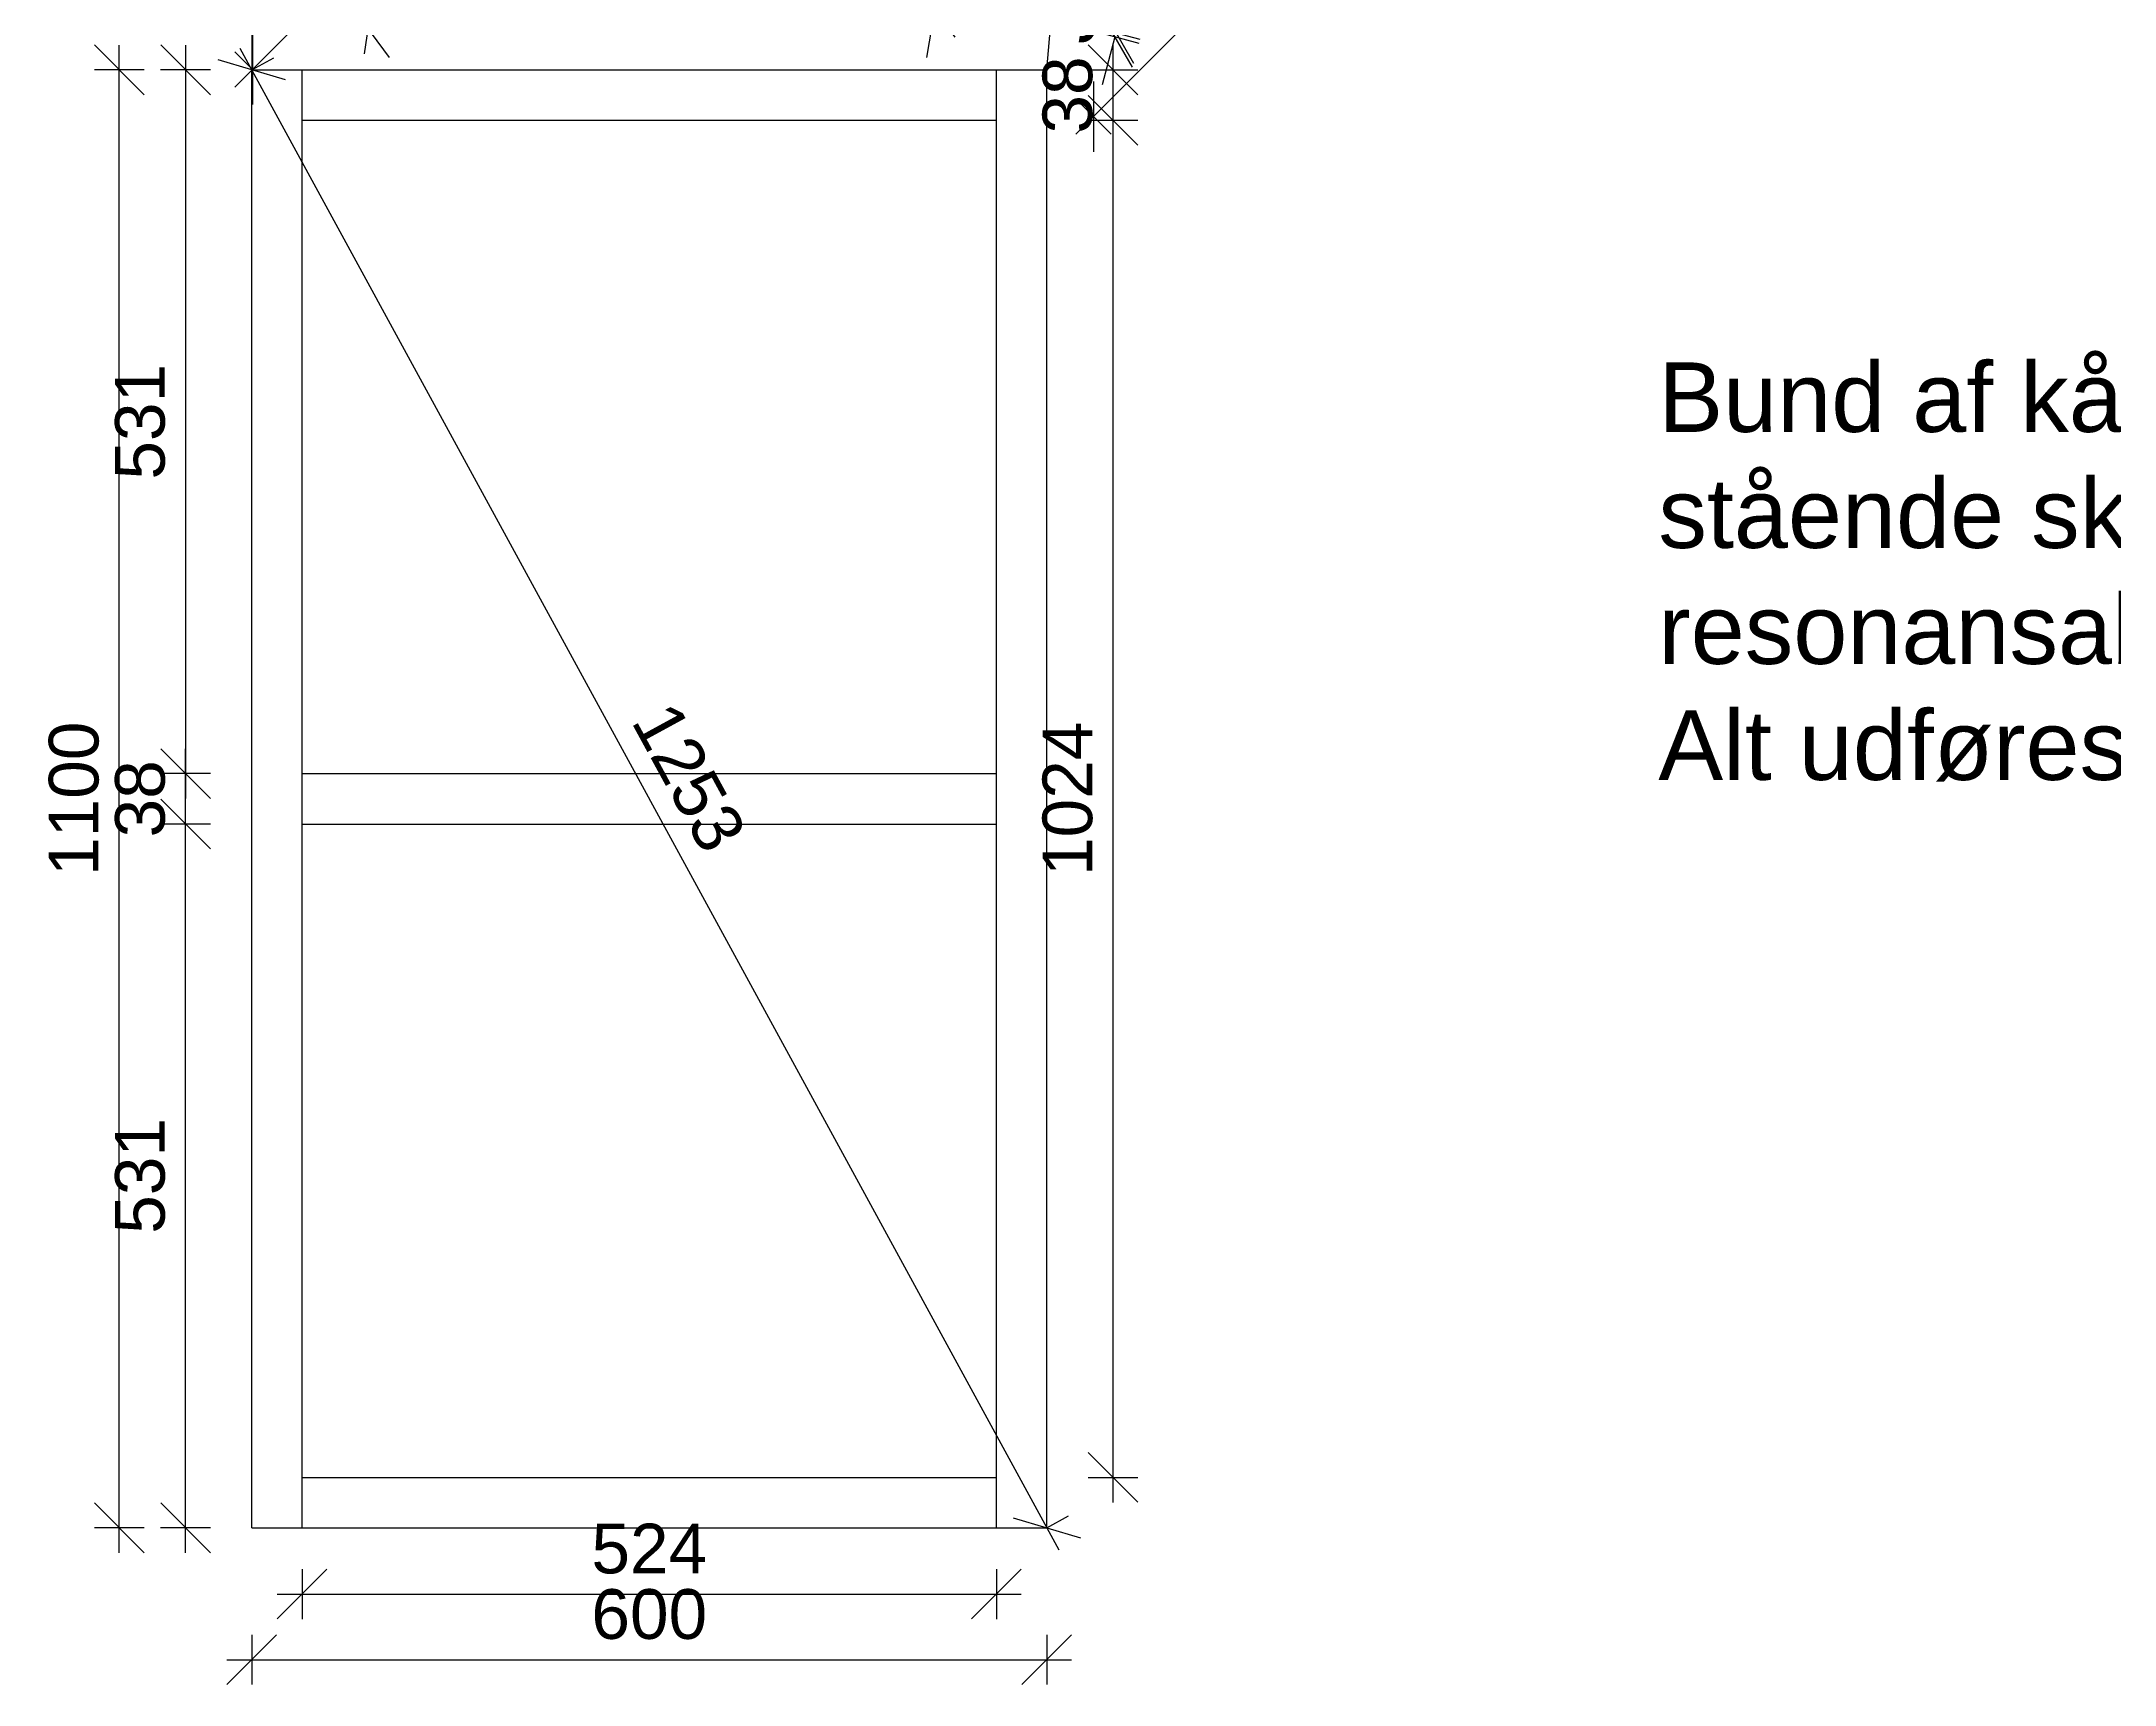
# Model space of a CAD drawing. Header units: millimetres. Extents: x -96270 to 80902, y -48795 to -34727.
# Drawn here: x 58386 to 59950, y -38969 to -37729 of the extents above; entities that cross this region are included whole.
import ezdxf

# ---------------------------------------------------------------- set-up
doc = ezdxf.new("R2010")
doc.units = ezdxf.units.MM
doc.layers.get('0').update_dxf_attribs({"lineweight": 25})
doc.layers.add('Mållinje (Afsætning af mål)', color=4, linetype='Continuous', lineweight=9)
doc.layers.add('Tyk fuldstregslinje (Optegning)', color=7, linetype='Continuous', lineweight=30)
doc.styles.add('Annotative', font='arial.ttf')
doc.styles.add('Arial', font='arial.ttf', dxfattribs={"height": 3.5})
doc.dimstyles.new('Annotative', dxfattribs={"dimscale": 0, "dimtxt": 2.5, "dimasz": 2.5, "dimexe": 1.25, "dimexo": 1, "dimgap": 1, "dimtad": 1, "dimdec": 0, "dimzin": 0, "dimtxsty": 'Annotative', "dimblk": 'OBLIQUE', "dimcen": 1, "dimdle": 1.25, "dimadec": 0, "dimazin": 0, "dimtfac": 1, "dimtdec": 0, "dimtofl": 0, "dimtmove": 0, "dimatfit": 3, "dimfxl": 1.25, "dimfxlon": 1, "dimtolj": 1, "dimtzin": 0, "dimarcsym": 0})

# ---------------------------------------------------------------- blocks, each defined once
blk = doc.blocks.new('_Oblique')
at = {"color": 0, "linetype": 'ByBlock', "lineweight": -2}
blk.add_line((-0.5, -0.5), (0.5, 0.5), dxfattribs=at)
blk = doc.blocks.new('*D664')
at = {"layer": 'Defpoints', "color": 0, "transparency": 16777216}
for p in [(58582.3, -38850.8), (59106.3, -38850.8), (59106.3, -38900.8)]:
    blk.add_point(p, dxfattribs=at)
at = {"layer": 'Mållinje (Afsætning af mål)', "color": 0, "lineweight": -2, "transparency": 16777216}
for p, q in [((58582.3, -38882.1), (58582.3, -38919.6)), ((59106.3, -38882.1), (59106.3, -38919.6)), ((58563.5, -38900.8), (59125, -38900.8))]:
    blk.add_line(p, q, dxfattribs=at)
at = {"layer": 'Mållinje (Afsætning af mål)', "color": 0, "lineweight": -2, "transparency": 16777216, "xscale": 37.5, "yscale": 37.5, "zscale": 37.5, "rotation": 180}
blk.add_blockref('_Oblique', (58582.3, -38900.8), dxfattribs=at)
at = {"layer": 'Mållinje (Afsætning af mål)', "color": 0, "lineweight": -2, "transparency": 16777216, "xscale": 37.5, "yscale": 37.5, "zscale": 37.5}
blk.add_blockref('_Oblique', (59106.3, -38900.8), dxfattribs=at)
at = {"layer": 'Mållinje (Afsætning af mål)', "color": 0, "transparency": 16777216, "insert": (58844.3, -38866.7), "char_height": 37.5, "attachment_point": 5, "style": 'Annotative'}
blk.add_mtext('\\A1;524', dxfattribs=at)
blk = doc.blocks.new('*D661')
at = {"layer": 'Defpoints', "color": 0, "transparency": 16777216}
for p in [(58544.3, -38850.8), (59144.3, -38850.8), (59144.3, -38950.3)]:
    blk.add_point(p, dxfattribs=at)
at = {"layer": 'Mållinje (Afsætning af mål)', "color": 0, "lineweight": -2, "transparency": 16777216}
for p, q in [((58544.3, -38931.5), (58544.3, -38969)), ((59144.3, -38931.5), (59144.3, -38969)), ((58525.5, -38950.3), (59163, -38950.3))]:
    blk.add_line(p, q, dxfattribs=at)
at = {"layer": 'Mållinje (Afsætning af mål)', "color": 0, "lineweight": -2, "transparency": 16777216, "xscale": 37.5, "yscale": 37.5, "zscale": 37.5, "rotation": 180}
blk.add_blockref('_Oblique', (58544.3, -38950.3), dxfattribs=at)
at = {"layer": 'Mållinje (Afsætning af mål)', "color": 0, "lineweight": -2, "transparency": 16777216, "xscale": 37.5, "yscale": 37.5, "zscale": 37.5}
blk.add_blockref('_Oblique', (59144.3, -38950.3), dxfattribs=at)
at = {"layer": 'Mållinje (Afsætning af mål)', "color": 0, "transparency": 16777216, "insert": (58844.3, -38916.1), "char_height": 37.5, "attachment_point": 5, "style": 'Annotative'}
blk.add_mtext('\\A1;600', dxfattribs=at)
blk = doc.blocks.new('*D660')
at = {"layer": 'Defpoints', "color": 0, "transparency": 16777216}
for p in [(58444.3, -37750.8), (58494.3, -37750.8), (58494.3, -38850.8)]:
    blk.add_point(p, dxfattribs=at)
at = {"layer": 'Mållinje (Afsætning af mål)', "color": 0, "lineweight": -2, "transparency": 16777216}
for p, q in [((58444.3, -38869.6), (58444.3, -37732.1)), ((58463, -37750.8), (58425.5, -37750.8)), ((58463, -38850.8), (58425.5, -38850.8))]:
    blk.add_line(p, q, dxfattribs=at)
at = {"layer": 'Mållinje (Afsætning af mål)', "color": 0, "lineweight": -2, "transparency": 16777216, "xscale": 37.5, "yscale": 37.5, "zscale": 37.5}
for p, rotation in [((58444.3, -37750.8), 90), ((58444.3, -38850.8), 270)]:
    blk.add_blockref('_Oblique', p, dxfattribs=dict(at, rotation=rotation))
at = {"layer": 'Mållinje (Afsætning af mål)', "color": 0, "transparency": 16777216, "insert": (58410.1, -38300.8), "char_height": 37.5, "attachment_point": 5, "rotation": 90, "style": 'Annotative'}
blk.add_mtext('\\A1;1100', dxfattribs=at)
blk = doc.blocks.new('*D638')
at = {"layer": 'Defpoints', "color": 0, "transparency": 16777216}
for p in [(58544.3, -37750.8), (59144.3, -38850.8), (59144.3, -38850.8)]:
    blk.add_point(p, dxfattribs=at)
at = {"layer": 'Mållinje (Afsætning af mål)', "color": 0, "lineweight": -2, "transparency": 16777216}
for p, q in [((58535.3, -37734.4), (59153.3, -38867.3)), ((58544.3, -37750.8), (58560.8, -37741.8)), ((59144.3, -38850.8), (59160.8, -38841.8))]:
    blk.add_line(p, q, dxfattribs=at)
at = {"layer": 'Mållinje (Afsætning af mål)', "color": 0, "lineweight": -2, "transparency": 16777216, "xscale": 37.5, "yscale": 37.5, "zscale": 37.5}
for p, rotation in [((58544.3, -37750.8), 118.6104596659652), ((59144.3, -38850.8), 298.6104596659652)]:
    blk.add_blockref('_Oblique', p, dxfattribs=dict(at, rotation=rotation))
at = {"layer": 'Mållinje (Afsætning af mål)', "color": 0, "transparency": 16777216, "insert": (58874.3, -38284.5), "char_height": 37.5, "attachment_point": 5, "rotation": 298.6105, "style": 'Annotative'}
blk.add_mtext('\\A1;1253', dxfattribs=at)
blk = doc.blocks.new('*D637')
at = {"layer": 'Defpoints', "color": 0, "transparency": 16777216}
for p in [(59147.5, -37712.8), (59148.2, -37709.9), (59196.5, -37722.8)]:
    blk.add_point(p, dxfattribs=at)
at = {"layer": 'Mållinje (Afsætning af mål)', "color": 0, "lineweight": -2, "transparency": 16777216}
for p, q in [((59196.5, -37722.8), (59206.2, -37686.6)), ((59177.6, -37720.9), (59213.9, -37730.6)), ((59178.4, -37718), (59214.6, -37727.7)), ((59195.7, -37725.8), (59186, -37762))]:
    blk.add_line(p, q, dxfattribs=at)
at = {"layer": 'Mållinje (Afsætning af mål)', "color": 0, "lineweight": -2, "transparency": 16777216, "xscale": 37.5, "yscale": 37.5, "zscale": 37.5}
for p, rotation in [((59195.7, -37725.8), 74.99999999979862), ((59196.5, -37722.8), 254.9999999997986)]:
    blk.add_blockref('_Oblique', p, dxfattribs=dict(at, rotation=rotation))
at = {"layer": 'Mållinje (Afsætning af mål)', "color": 0, "transparency": 16777216, "insert": (59163.1, -37715.5), "char_height": 37.5, "attachment_point": 5, "rotation": 75, "style": 'Annotative'}
blk.add_mtext('\\A1;3', dxfattribs=at)
blk = doc.blocks.new('*D635')
at = {"layer": 'Defpoints', "color": 0, "transparency": 16777216}
for p in [(59061.8, -37691.7), (59111.2, -37700), (59109, -37712.8)]:
    blk.add_point(p, dxfattribs=at)
at = {"layer": 'Mållinje (Afsætning af mål)', "color": 0, "lineweight": -2, "transparency": 16777216}
for p, q in [((59061.8, -37691.7), (59068.1, -37654.7)), ((59080.3, -37694.8), (59043.4, -37688.6)), ((59078.2, -37707.6), (59041.2, -37701.4)), ((59059.7, -37704.5), (59053.5, -37741.5))]:
    blk.add_line(p, q, dxfattribs=at)
at = {"layer": 'Mållinje (Afsætning af mål)', "color": 0, "lineweight": -2, "transparency": 16777216, "xscale": 37.5, "yscale": 37.5, "zscale": 37.5}
for p, rotation in [((59061.8, -37691.7), 260.4569625527603), ((59059.7, -37704.5), 80.45696255276027)]:
    blk.add_blockref('_Oblique', p, dxfattribs=dict(at, rotation=rotation))
at = {"layer": 'Mållinje (Afsætning af mål)', "color": 0, "transparency": 16777216, "insert": (59027.1, -37692.4), "char_height": 37.5, "attachment_point": 5, "rotation": 80.457, "style": 'Annotative'}
blk.add_mtext('\\A1;13', dxfattribs=at)
blk = doc.blocks.new('*D625')
at = {"layer": 'Defpoints', "color": 0, "transparency": 16777216}
for p in [(58604.8, -37564.3), (58654.3, -37571.7), (58582.7, -37712.8)]:
    blk.add_point(p, dxfattribs=at)
at = {"layer": 'Mållinje (Afsætning af mål)', "color": 0, "lineweight": -2, "transparency": 16777216}
for p, q in [((58629.4, -37738.7), (58657, -37553.1)), ((58635.7, -37568.9), (58672.8, -37574.4)), ((58613.6, -37717.4), (58650.7, -37722.9))]:
    blk.add_line(p, q, dxfattribs=at)
at = {"layer": 'Mållinje (Afsætning af mål)', "color": 0, "lineweight": -2, "transparency": 16777216, "xscale": 37.5, "yscale": 37.5, "zscale": 37.5}
for p, rotation in [((58654.3, -37571.7), 81.53558793590007), ((58632.2, -37720.2), 261.5355879359)]:
    blk.add_blockref('_Oblique', p, dxfattribs=dict(at, rotation=rotation))
at = {"layer": 'Mållinje (Afsætning af mål)', "color": 0, "transparency": 16777216, "insert": (58609.4, -37640.9), "char_height": 37.5, "attachment_point": 5, "rotation": 81.5356, "style": 'Annotative'}
blk.add_mtext('\\A1;150', dxfattribs=at)
blk = doc.blocks.new('*D619')
at = {"layer": 'Defpoints', "color": 0, "transparency": 16777216}
for p in [(59374.3, -37520.8), (59409.6, -37556.1), (59144.3, -37750.8)]:
    blk.add_point(p, dxfattribs=at)
at = {"layer": 'Mållinje (Afsætning af mål)', "color": 0, "lineweight": -2, "transparency": 16777216}
for p, q in [((59166.3, -37799.3), (59422.8, -37542.8)), ((59396.3, -37542.8), (59422.8, -37569.3)), ((59166.3, -37772.8), (59192.8, -37799.3))]:
    blk.add_line(p, q, dxfattribs=at)
at = {"layer": 'Mållinje (Afsætning af mål)', "color": 0, "lineweight": -2, "transparency": 16777216, "xscale": 37.5, "yscale": 37.5, "zscale": 37.5}
for p, rotation in [((59409.6, -37556.1), 45), ((59179.6, -37786.1), 225)]:
    blk.add_blockref('_Oblique', p, dxfattribs=dict(at, rotation=rotation))
at = {"layer": 'Mållinje (Afsætning af mål)', "color": 0, "transparency": 16777216, "insert": (59270.4, -37646.9), "char_height": 37.5, "attachment_point": 5, "rotation": 45, "style": 'Annotative'}
blk.add_mtext('\\A1;325', dxfattribs=at)
blk = doc.blocks.new('*D618')
at = {"layer": 'Defpoints', "color": 0, "transparency": 16777216}
for p in [(59374.3, -36920.8), (59374.3, -36920.8), (58544.8, -37750.5)]:
    blk.add_point(p, dxfattribs=at)
at = {"layer": 'Mållinje (Afsætning af mål)', "color": 0, "lineweight": -2, "transparency": 16777216}
for p, q in [((58531.6, -37763.8), (59387.5, -36907.6)), ((59374.3, -36920.8), (59361, -36907.6)), ((58544.8, -37750.5), (58531.6, -37737.3))]:
    blk.add_line(p, q, dxfattribs=at)
at = {"layer": 'Mållinje (Afsætning af mål)', "color": 0, "lineweight": -2, "transparency": 16777216, "xscale": 37.5, "yscale": 37.5, "zscale": 37.5}
for p, rotation in [((59374.3, -36920.8), 45.0086126468745), ((58544.8, -37750.5), 225.0086126468745)]:
    blk.add_blockref('_Oblique', p, dxfattribs=dict(at, rotation=rotation))
at = {"layer": 'Mållinje (Afsætning af mål)', "color": 0, "transparency": 16777216, "insert": (58935.4, -37311.5), "char_height": 37.5, "attachment_point": 5, "rotation": 45.0086, "style": 'Annotative'}
blk.add_mtext('\\A1;1173', dxfattribs=at)
blk = doc.blocks.new('*D614')
at = {"layer": 'Defpoints', "color": 0, "transparency": 16777216}
for p in [(59106.3, -37788.8), (59194.3, -37788.8), (59106.3, -38812.8)]:
    blk.add_point(p, dxfattribs=at)
at = {"layer": 'Mållinje (Afsætning af mål)', "color": 0, "lineweight": -2, "transparency": 16777216}
for p, q in [((59194.3, -38831.6), (59194.3, -37770.1)), ((59175.5, -37788.8), (59213, -37788.8)), ((59175.5, -38812.8), (59213, -38812.8))]:
    blk.add_line(p, q, dxfattribs=at)
at = {"layer": 'Mållinje (Afsætning af mål)', "color": 0, "lineweight": -2, "transparency": 16777216, "xscale": 37.5, "yscale": 37.5, "zscale": 37.5}
for p, rotation in [((59194.3, -37788.8), 90), ((59194.3, -38812.8), 270)]:
    blk.add_blockref('_Oblique', p, dxfattribs=dict(at, rotation=rotation))
at = {"layer": 'Mållinje (Afsætning af mål)', "color": 0, "transparency": 16777216, "insert": (59160.1, -38300.8), "char_height": 37.5, "attachment_point": 5, "rotation": 90, "style": 'Annotative'}
blk.add_mtext('\\A1;1024', dxfattribs=at)
blk = doc.blocks.new('*D613')
at = {"layer": 'Defpoints', "color": 0, "transparency": 16777216}
for p in [(59106.3, -37750.8), (59194.3, -37750.8), (59106.3, -37788.8)]:
    blk.add_point(p, dxfattribs=at)
at = {"layer": 'Mållinje (Afsætning af mål)', "color": 0, "lineweight": -2, "transparency": 16777216}
for p, q in [((59194.3, -37807.6), (59194.3, -37732.1)), ((59175.5, -37750.8), (59213, -37750.8)), ((59175.5, -37788.8), (59213, -37788.8))]:
    blk.add_line(p, q, dxfattribs=at)
at = {"layer": 'Mållinje (Afsætning af mål)', "color": 0, "lineweight": -2, "transparency": 16777216, "xscale": 37.5, "yscale": 37.5, "zscale": 37.5}
for p, rotation in [((59194.3, -37750.8), 90), ((59194.3, -37788.8), 270)]:
    blk.add_blockref('_Oblique', p, dxfattribs=dict(at, rotation=rotation))
at = {"layer": 'Mållinje (Afsætning af mål)', "color": 0, "transparency": 16777216, "insert": (59160.1, -37769.8), "char_height": 37.5, "attachment_point": 5, "rotation": 90, "style": 'Annotative'}
blk.add_mtext('\\A1;38', dxfattribs=at)
blk = doc.blocks.new('*D776')
at = {"layer": 'Defpoints', "color": 0, "transparency": 16777216}
for p in [(58494.3, -38319.8), (58582.3, -38319.8), (58582.3, -38850.8)]:
    blk.add_point(p, dxfattribs=at)
at = {"layer": 'Mållinje (Afsætning af mål)', "color": 0, "lineweight": -2, "transparency": 16777216}
for p, q in [((58494.3, -38869.6), (58494.3, -38301.1)), ((58513, -38319.8), (58475.5, -38319.8)), ((58513, -38850.8), (58475.5, -38850.8))]:
    blk.add_line(p, q, dxfattribs=at)
at = {"layer": 'Mållinje (Afsætning af mål)', "color": 0, "lineweight": -2, "transparency": 16777216, "xscale": 37.5, "yscale": 37.5, "zscale": 37.5}
for p, rotation in [((58494.3, -38319.8), 90), ((58494.3, -38850.8), 270)]:
    blk.add_blockref('_Oblique', p, dxfattribs=dict(at, rotation=rotation))
at = {"layer": 'Mållinje (Afsætning af mål)', "color": 0, "transparency": 16777216, "insert": (58460.1, -38585.3), "char_height": 37.5, "attachment_point": 5, "rotation": 90, "style": 'Annotative'}
blk.add_mtext('\\A1;531', dxfattribs=at)
blk = doc.blocks.new('*D775')
at = {"layer": 'Defpoints', "color": 0, "transparency": 16777216}
for p in [(58494.3, -38281.8), (58582.3, -38281.8), (58582.3, -38319.8)]:
    blk.add_point(p, dxfattribs=at)
at = {"layer": 'Mållinje (Afsætning af mål)', "color": 0, "lineweight": -2, "transparency": 16777216}
for p, q in [((58494.3, -38338.6), (58494.3, -38263.1)), ((58513, -38281.8), (58475.5, -38281.8)), ((58513, -38319.8), (58475.5, -38319.8))]:
    blk.add_line(p, q, dxfattribs=at)
at = {"layer": 'Mållinje (Afsætning af mål)', "color": 0, "lineweight": -2, "transparency": 16777216, "xscale": 37.5, "yscale": 37.5, "zscale": 37.5}
for p, rotation in [((58494.3, -38281.8), 90), ((58494.3, -38319.8), 270)]:
    blk.add_blockref('_Oblique', p, dxfattribs=dict(at, rotation=rotation))
at = {"layer": 'Mållinje (Afsætning af mål)', "color": 0, "transparency": 16777216, "insert": (58460.1, -38300.8), "char_height": 37.5, "attachment_point": 5, "rotation": 90, "style": 'Annotative'}
blk.add_mtext('\\A1;38', dxfattribs=at)
blk = doc.blocks.new('*D774')
at = {"layer": 'Defpoints', "color": 0, "transparency": 16777216}
for p in [(58582.3, -37750.8), (58494.3, -38281.8), (58582.3, -38281.8)]:
    blk.add_point(p, dxfattribs=at)
at = {"layer": 'Mållinje (Afsætning af mål)', "color": 0, "lineweight": -2, "transparency": 16777216}
for p, q in [((58494.3, -37732.1), (58494.3, -38300.6)), ((58513, -37750.8), (58475.5, -37750.8)), ((58513, -38281.8), (58475.5, -38281.8))]:
    blk.add_line(p, q, dxfattribs=at)
at = {"layer": 'Mållinje (Afsætning af mål)', "color": 0, "lineweight": -2, "transparency": 16777216, "xscale": 37.5, "yscale": 37.5, "zscale": 37.5}
for p, rotation in [((58494.3, -37750.8), 90), ((58494.3, -38281.8), 270)]:
    blk.add_blockref('_Oblique', p, dxfattribs=dict(at, rotation=rotation))
at = {"layer": 'Mållinje (Afsætning af mål)', "color": 0, "transparency": 16777216, "insert": (58460.1, -38016.3), "char_height": 37.5, "attachment_point": 5, "rotation": 90, "style": 'Annotative'}
blk.add_mtext('\\A1;531', dxfattribs=at)

msp = doc.modelspace()

# ---------------------------------------------------------------- linework, layer by layer
at = {"layer": 'Tyk fuldstregslinje (Optegning)'}
for p, q in [((58544.3, -37712.8), (58544.3, -37750.8)), ((59144.3, -37750.8), (59147.5, -37712.8)), ((58544.3, -38850.8), (58544.3, -37750.8)), ((58544.3, -37750.8), (59144.3, -37750.8)), ((58582.3, -38850.8), (58582.3, -37750.8)), ((59106.3, -38850.8), (59106.3, -37750.8)), ((59144.3, -38850.8), (59144.3, -37750.8)), ((58582.3, -37788.8), (59106.3, -37788.8)), ((58582.3, -38812.8), (59106.3, -38812.8)), ((58544.3, -38850.8), (59144.3, -38850.8))]:
    msp.add_line(p, q, dxfattribs=at)
at = {"layer": 'Tyk fuldstregslinje (Optegning)', "ltscale": 30}
for p, q in [((58582.3, -38281.8), (59106.3, -38281.8)), ((58582.3, -38319.8), (59106.3, -38319.8))]:
    msp.add_line(p, q, dxfattribs=at)

# ---------------------------------------------------------------- texts
at = {"layer": 'Mållinje (Afsætning af mål)', "insert": (59605.9, -37971.5), "char_height": 52.5, "width": 1394.819, "attachment_point": 1, "style": 'Arial'}
msp.add_mtext('Bund af kåbe monteres som lodret stående skillerumslægter for at muliggøre resonansabsorption af krydsfinerplade.\\PAlt udføres i 38x57mm skillerumslægter', dxfattribs=at)

# ---------------------------------------------------------------- dimensions: what is measured, and where the dimension line sits
at = {"layer": 'Mållinje (Afsætning af mål)'}
for p1, p2, distance, picture, middle in [((58544.8, -37750.5), (59374.3, -36920.8), 0, '*D618', (58935.4, -37311.5)), ((59144.3, -37750.8), (59374.3, -37520.8), -49.9, '*D619', (59270.4, -37646.9)), ((58582.7, -37712.8), (58604.8, -37564.3), -50, '*D625', (58609.4, -37640.9)), ((58494.3, -38850.8), (58494.3, -37750.8), 50, '*D660', (58410.1, -38300.8)), ((58582.3, -37750.8), (58582.3, -38281.8), -88, '*D774', (58460.1, -38016.3)), ((58544.3, -37750.8), (59144.3, -38850.8), 0, '*D638', (58874.3, -38284.5)), ((59106.3, -38812.8), (59106.3, -37788.8), -88, '*D614', (59160.1, -38300.8)), ((58582.3, -38850.8), (58582.3, -38319.8), 88, '*D776', (58460.1, -38585.3)), ((58544.3, -38850.8), (59144.3, -38850.8), -99.5, '*D661', (58844.3, -38916.1)), ((58582.3, -38850.8), (59106.3, -38850.8), -50, '*D664', (58844.3, -38866.7))]:
    dim = msp.add_aligned_dim(p1=p1, p2=p2, distance=distance, dimstyle='Annotative', dxfattribs=at)
    dim.commit()
    dim.dimension.update_dxf_attribs({"geometry": picture, "text_midpoint": middle})
for base, p1, p2, angle, picture, middle in [((59061.8, -37691.7), (59109, -37712.8), (59111.2, -37700), 80.457, '*D635', (59060.8, -37698.1)), ((59196.5, -37722.8), (59147.5, -37712.8), (59148.2, -37709.9), 75, '*D637', (59196.1, -37724.3)), ((59194.3, -37750.8), (59106.3, -37788.8), (59106.3, -37750.8), 90, '*D613', (59194.3, -37769.8)), ((58494.3, -38281.8), (58582.3, -38319.8), (58582.3, -38281.8), 90, '*D775', (58494.3, -38300.8))]:
    dim = msp.add_linear_dim(base=base, p1=p1, p2=p2, angle=angle, dimstyle='Annotative', dxfattribs=at)
    dim.commit()
    dim.dimension.update_dxf_attribs({"geometry": picture, "text_midpoint": middle, "dimtype": 161})

doc.saveas('drawing.dxf')
